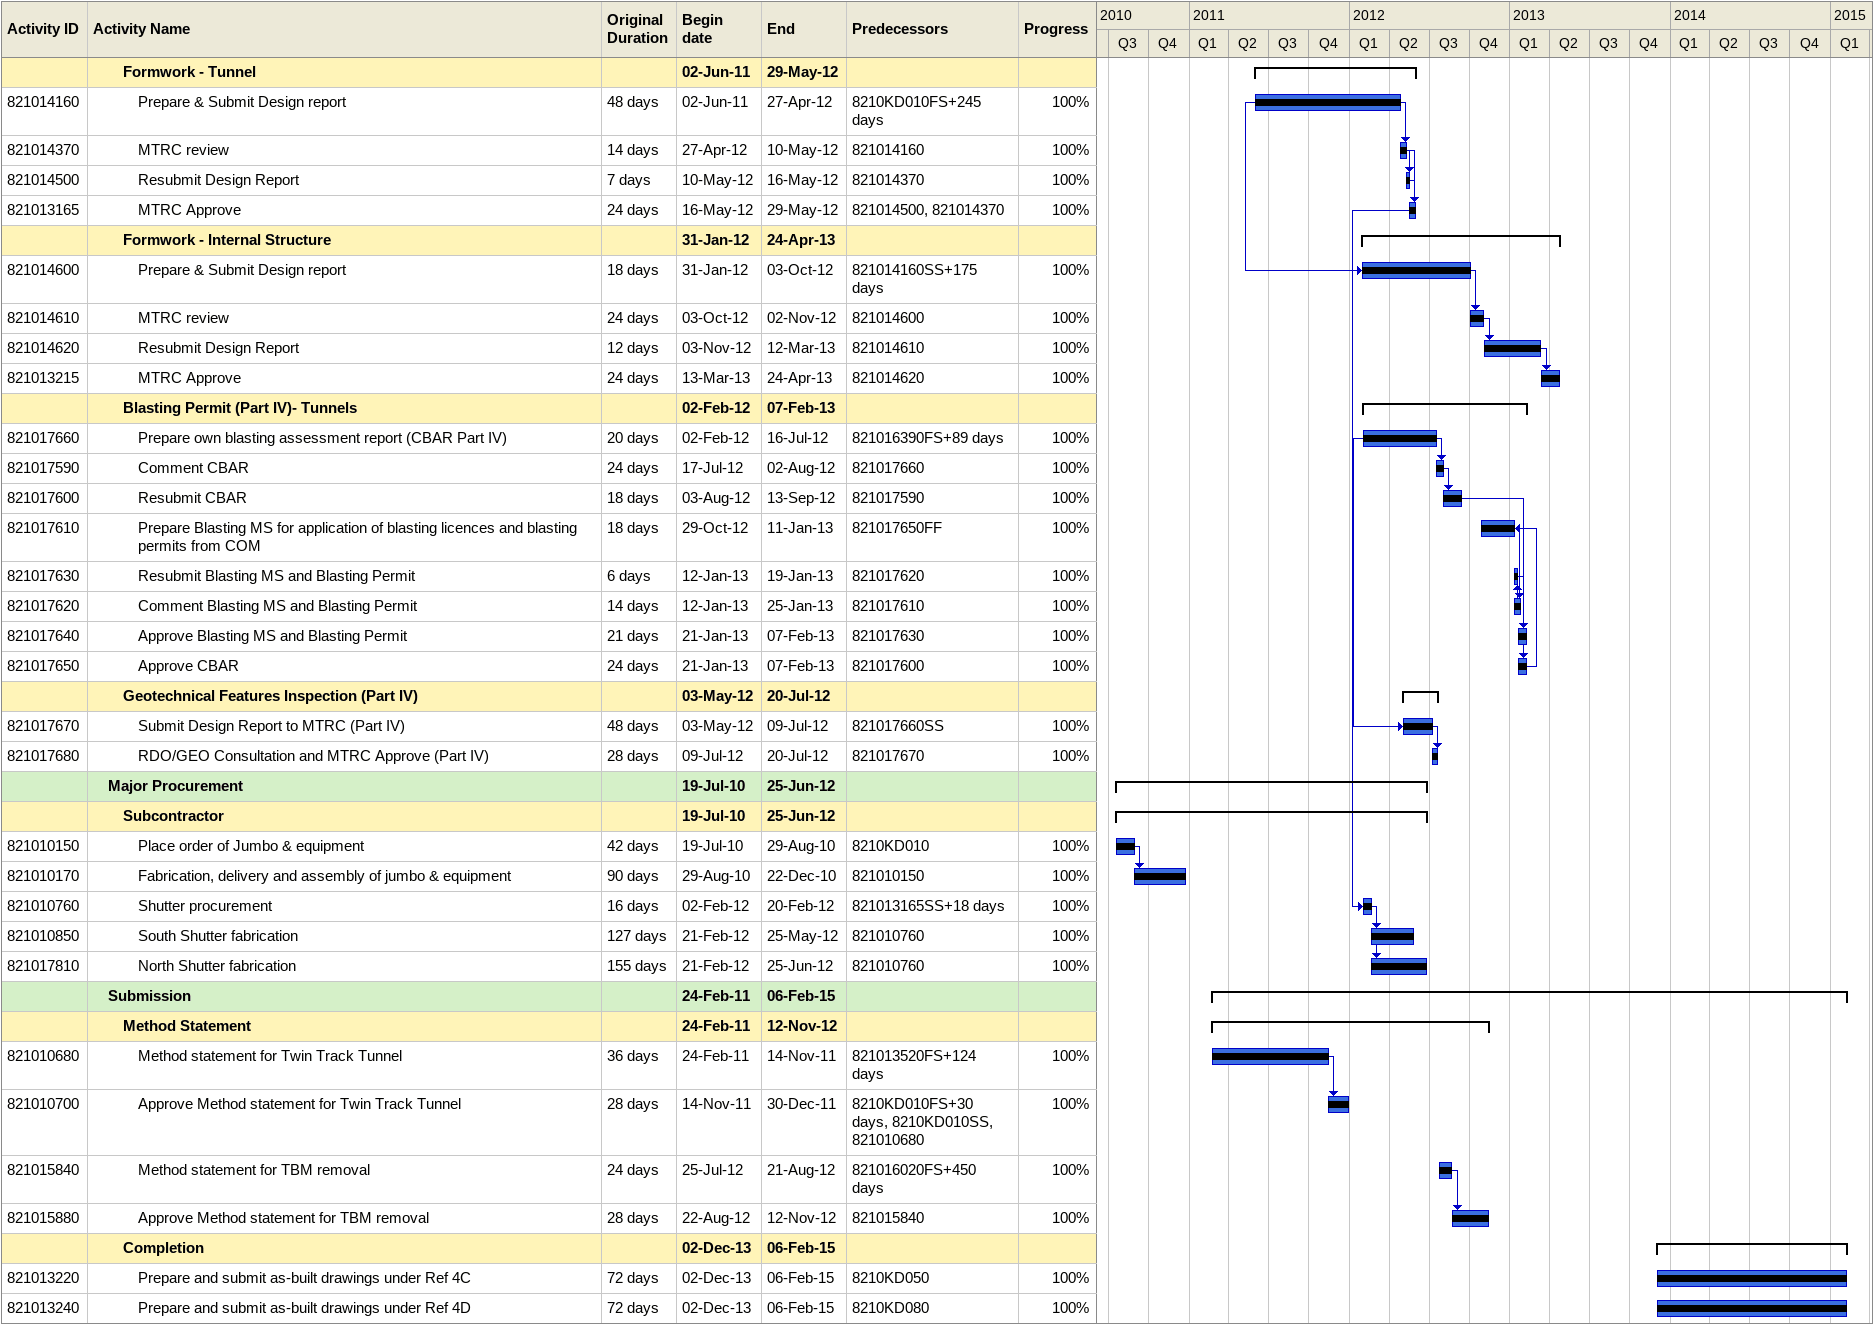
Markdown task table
| ID | Level | Task | Original duration | Start | Finish | Predecessors | % complete |
|---|---|---|---|---|---|---|---|
|  | 3 | **Formwork - Tunnel** |  | 2011-06-02 | 2012-05-29 |  |  |
| 821014160 | 4 | Prepare & Submit Design report | 48d | 2011-06-02 | 2012-04-27 | 8210KD010FS+245d | 100 |
| 821014370 | 4 | MTRC review | 14d | 2012-04-27 | 2012-05-10 | 821014160 | 100 |
| 821014500 | 4 | Resubmit Design Report | 7d | 2012-05-10 | 2012-05-16 | 821014370 | 100 |
| 821013165 | 4 | MTRC Approve | 24d | 2012-05-16 | 2012-05-29 | 821014500, 821014370 | 100 |
|  | 3 | **Formwork - Internal Structure** |  | 2012-01-31 | 2013-04-24 |  |  |
| 821014600 | 4 | Prepare & Submit Design report | 18d | 2012-01-31 | 2012-10-03 | 821014160SS+175d | 100 |
| 821014610 | 4 | MTRC review | 24d | 2012-10-03 | 2012-11-02 | 821014600 | 100 |
| 821014620 | 4 | Resubmit Design Report | 12d | 2012-11-03 | 2013-03-12 | 821014610 | 100 |
| 821013215 | 4 | MTRC Approve | 24d | 2013-03-13 | 2013-04-24 | 821014620 | 100 |
|  | 3 | **Blasting Permit (Part IV)- Tunnels** |  | 2012-02-02 | 2013-02-07 |  |  |
| 821017660 | 4 | Prepare own blasting assessment report (CBAR Part IV) | 20d | 2012-02-02 | 2012-07-16 | 821016390FS+89d | 100 |
| 821017590 | 4 | Comment CBAR | 24d | 2012-07-17 | 2012-08-02 | 821017660 | 100 |
| 821017600 | 4 | Resubmit CBAR | 18d | 2012-08-03 | 2012-09-13 | 821017590 | 100 |
| 821017610 | 4 | Prepare Blasting MS for application of blasting licences and blasting permits from COM | 18d | 2012-10-29 | 2013-01-11 | 821017650FF | 100 |
| 821017630 | 4 | Resubmit Blasting MS and Blasting Permit | 6d | 2013-01-12 | 2013-01-19 | 821017620 | 100 |
| 821017620 | 4 | Comment Blasting MS and Blasting Permit | 14d | 2013-01-12 | 2013-01-25 | 821017610 | 100 |
| 821017640 | 4 | Approve Blasting MS and Blasting Permit | 21d | 2013-01-21 | 2013-02-07 | 821017630 | 100 |
| 821017650 | 4 | Approve CBAR | 24d | 2013-01-21 | 2013-02-07 | 821017600 | 100 |
|  | 3 | **Geotechnical Features Inspection (Part IV)** |  | 2012-05-03 | 2012-07-20 |  |  |
| 821017670 | 4 | Submit Design Report to MTRC (Part IV) | 48d | 2012-05-03 | 2012-07-09 | 821017660SS | 100 |
| 821017680 | 4 | RDO/GEO Consultation and MTRC Approve (Part IV) | 28d | 2012-07-09 | 2012-07-20 | 821017670 | 100 |
|  | 2 | **Major Procurement** |  | 2010-07-19 | 2012-06-25 |  |  |
|  | 3 | **Subcontractor** |  | 2010-07-19 | 2012-06-25 |  |  |
| 821010150 | 4 | Place order of Jumbo & equipment | 42d | 2010-07-19 | 2010-08-29 | 8210KD010 | 100 |
| 821010170 | 4 | Fabrication, delivery and assembly of jumbo & equipment | 90d | 2010-08-29 | 2010-12-22 | 821010150 | 100 |
| 821010760 | 4 | Shutter procurement | 16d | 2012-02-02 | 2012-02-20 | 821013165SS+18d | 100 |
| 821010850 | 4 | South Shutter fabrication | 127d | 2012-02-21 | 2012-05-25 | 821010760 | 100 |
| 821017810 | 4 | North Shutter fabrication | 155d | 2012-02-21 | 2012-06-25 | 821010760 | 100 |
|  | 2 | **Submission** |  | 2011-02-24 | 2015-02-06 |  |  |
|  | 3 | **Method Statement** |  | 2011-02-24 | 2012-11-12 |  |  |
| 821010680 | 4 | Method statement for Twin Track Tunnel | 36d | 2011-02-24 | 2011-11-14 | 821013520FS+124d | 100 |
| 821010700 | 4 | Approve Method statement for Twin Track Tunnel | 28d | 2011-11-14 | 2011-12-30 | 8210KD010FS+30d, 8210KD010SS, 821010680 | 100 |
| 821015840 | 4 | Method statement for TBM removal | 24d | 2012-07-25 | 2012-08-21 | 821016020FS+450d | 100 |
| 821015880 | 4 | Approve Method statement for TBM removal | 28d | 2012-08-22 | 2012-11-12 | 821015840 | 100 |
|  | 3 | **Completion** |  | 2013-12-02 | 2015-02-06 |  |  |
| 821013220 | 4 | Prepare and submit as-built drawings under Ref 4C | 72d | 2013-12-02 | 2015-02-06 | 8210KD050 | 100 |
| 821013240 | 4 | Prepare and submit as-built drawings under Ref 4D | 72d | 2013-12-02 | 2015-02-06 | 8210KD080 | 100 |
